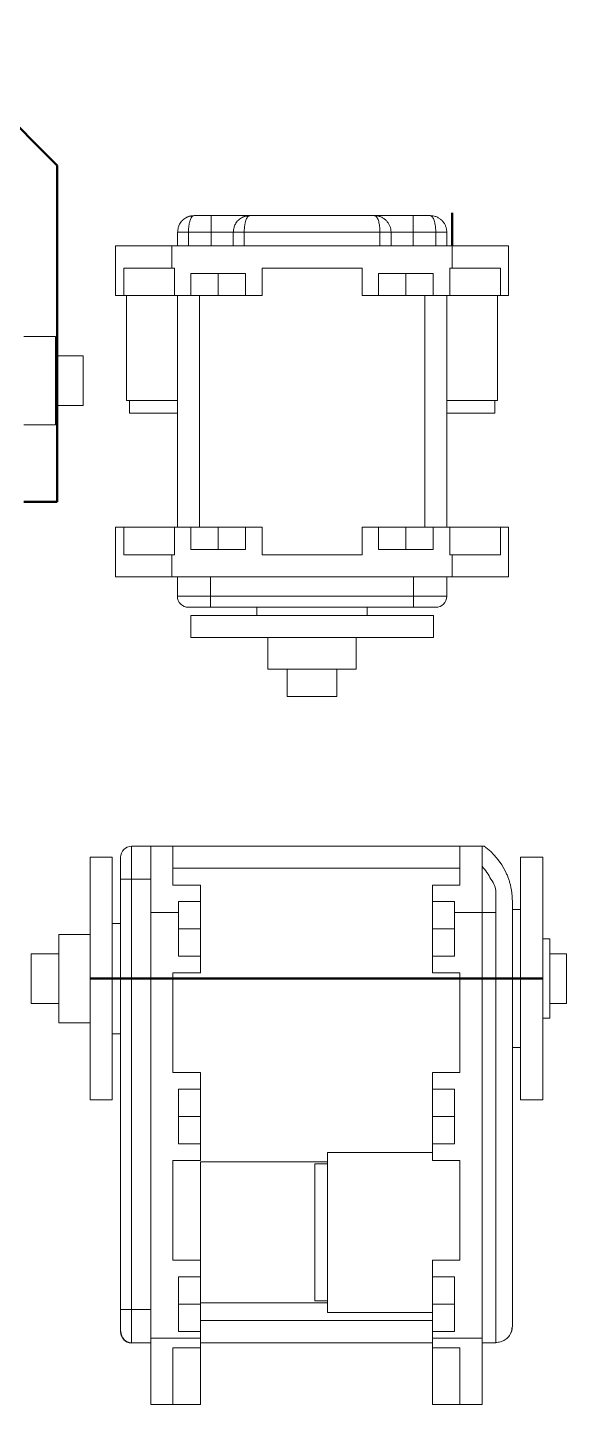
# Model space of a CAD drawing. Header units: millimetres. Extents: x 2045 to 5131, y -377 to 2192.
# Drawn here: x 3167.7 to 3216.5, y 1441.3 to 1566.1 of the extents above; entities that cross this region are included whole.
import ezdxf

# ---------------------------------------------------------------- set-up
doc = ezdxf.new("R2010")
doc.units = ezdxf.units.MM
doc.layers.add('Leg joint', color=5, linetype='Continuous', lineweight=50)
doc.layers.add('Waistline', color=5, linetype='Continuous', lineweight=50)
doc.layers.add('Legs', color=7, linetype='Continuous')
doc.layers.add('RX-28', color=7, linetype='Continuous')

msp = doc.modelspace()

# ---------------------------------------------------------------- linework, layer by layer
at = {"layer": 'Leg joint'}
for p, q in [((3206.154, 1549.32), (3206.154, 1546.32)), ((3173.347, 1479.913), (3214.347, 1479.913))]:
    msp.add_line(p, q, dxfattribs=at)
at = {"layer": 'Legs', "color": 7, "linetype": 'Continuous', "lineweight": 15}
for p, q in [((3182.755, 1549.07), (3184.304, 1549.07)), ((3184.304, 1547.57), (3184.304, 1549.07)), ((3187.805, 1549.07), (3199.103, 1549.07)), ((3202.604, 1547.57), (3202.604, 1549.07)), ((3202.604, 1549.07), (3204.153, 1549.07)), ((3181.254, 1547.57), (3181.254, 1546.32)), ((3184.304, 1547.57), (3182.254, 1547.569)), ((3182.254, 1547.569), (3182.254, 1546.32)), ((3186.304, 1547.57), (3184.304, 1547.57)), ((3184.304, 1546.32), (3184.304, 1547.57)), ((3186.304, 1546.32), (3186.304, 1547.57)), ((3187.304, 1547.569), (3199.604, 1547.57)), ((3187.304, 1547.569), (3187.304, 1546.32)), ((3199.604, 1547.57), (3199.604, 1546.32)), ((3202.604, 1547.57), (3200.604, 1547.57)), ((3200.604, 1547.569), (3200.604, 1546.32)), ((3202.604, 1546.32), (3202.604, 1547.57)), ((3204.654, 1547.57), (3202.604, 1547.57)), ((3204.654, 1546.32), (3204.654, 1547.57)), ((3205.654, 1547.569), (3205.654, 1546.32)), ((3175.654, 1546.32), (3180.754, 1546.32)), ((3175.654, 1546.32), (3175.654, 1541.82)), ((3180.754, 1546.32), (3180.754, 1544.32)), ((3180.754, 1546.32), (3206.154, 1546.32)), ((3206.154, 1546.32), (3206.154, 1544.32)), ((3206.154, 1546.32), (3211.254, 1546.32)), ((3211.254, 1546.32), (3211.254, 1541.82)), ((3175.654, 1541.82), (3175.654, 1544.32)), ((3175.654, 1541.82), (3175.654, 1544.32)), ((3176.398, 1541.82), (3176.398, 1544.32)), ((3176.398, 1544.32), (3180.754, 1544.32)), ((3180.754, 1544.32), (3180.979, 1544.32)), ((3180.979, 1544.32), (3180.979, 1541.82)), ((3188.929, 1541.82), (3188.929, 1544.32)), ((3188.929, 1544.32), (3197.979, 1544.32)), ((3197.979, 1544.32), (3197.979, 1541.82)), ((3205.929, 1541.82), (3205.929, 1544.32)), ((3205.929, 1544.32), (3206.154, 1544.32)), ((3206.154, 1544.32), (3210.51, 1544.32)), ((3210.51, 1544.32), (3210.51, 1541.82)), ((3211.254, 1544.32), (3211.254, 1541.82)), ((3211.254, 1544.32), (3211.254, 1541.82)), ((3175.654, 1541.82), (3175.654, 1543.82)), ((3175.654, 1541.82), (3175.654, 1543.82)), ((3182.479, 1541.82), (3182.479, 1543.82)), ((3182.479, 1543.82), (3187.429, 1543.82)), ((3184.954, 1541.82), (3184.954, 1543.82)), ((3187.429, 1543.82), (3187.429, 1541.82)), ((3199.479, 1541.82), (3199.479, 1543.82)), ((3199.479, 1543.82), (3204.429, 1543.82)), ((3201.954, 1541.82), (3201.954, 1543.82)), ((3204.429, 1543.82), (3204.429, 1541.82)), ((3211.254, 1543.82), (3211.254, 1541.82)), ((3211.254, 1543.82), (3211.254, 1541.82)), ((3175.654, 1541.82), (3176.398, 1541.82)), ((3176.398, 1541.82), (3180.979, 1541.82)), ((3176.654, 1541.82), (3176.654, 1532.32)), ((3180.979, 1541.82), (3182.479, 1541.82)), ((3181.254, 1520.82), (3181.254, 1541.82)), ((3184.854, 1541.82), (3182.479, 1541.82)), ((3183.254, 1520.82), (3183.254, 1541.82)), ((3184.854, 1541.82), (3185.054, 1541.82)), ((3187.429, 1541.82), (3185.054, 1541.82)), ((3187.429, 1541.82), (3188.929, 1541.82)), ((3197.979, 1541.82), (3199.479, 1541.82)), ((3201.854, 1541.82), (3199.479, 1541.82)), ((3201.854, 1541.82), (3202.054, 1541.82)), ((3204.429, 1541.82), (3202.054, 1541.82)), ((3203.654, 1541.82), (3203.654, 1520.82)), ((3204.429, 1541.82), (3205.929, 1541.82)), ((3205.654, 1541.82), (3205.654, 1520.82)), ((3205.929, 1541.82), (3210.51, 1541.82)), ((3210.254, 1532.32), (3210.254, 1541.82)), ((3210.51, 1541.82), (3211.254, 1541.82)), ((3181.254, 1532.32), (3176.654, 1532.32)), ((3176.904, 1531.17), (3176.904, 1532.32)), ((3210.254, 1532.32), (3205.654, 1532.32)), ((3210.004, 1531.17), (3210.004, 1532.32)), ((3181.254, 1531.17), (3176.904, 1531.17)), ((3210.004, 1531.17), (3205.654, 1531.17)), ((3175.654, 1520.82), (3176.398, 1520.82)), ((3175.654, 1516.32), (3175.654, 1520.82)), ((3175.654, 1520.82), (3175.654, 1518.32)), ((3176.398, 1520.82), (3176.398, 1518.32)), ((3176.398, 1520.82), (3180.979, 1520.82)), ((3180.979, 1520.82), (3182.479, 1520.82)), ((3180.979, 1518.32), (3180.979, 1520.82)), ((3182.479, 1520.82), (3182.479, 1518.82)), ((3184.854, 1520.82), (3182.479, 1520.82)), ((3185.054, 1520.82), (3184.854, 1520.82)), ((3184.954, 1520.82), (3184.954, 1518.82)), ((3187.429, 1520.82), (3185.054, 1520.82)), ((3187.429, 1520.82), (3188.929, 1520.82)), ((3187.429, 1518.82), (3187.429, 1520.82)), ((3188.929, 1520.82), (3188.929, 1518.32)), ((3197.979, 1520.82), (3199.479, 1520.82)), ((3197.979, 1518.32), (3197.979, 1520.82)), ((3199.479, 1520.82), (3199.479, 1518.82)), ((3201.854, 1520.82), (3199.479, 1520.82)), ((3202.054, 1520.82), (3201.854, 1520.82)), ((3201.954, 1520.82), (3201.954, 1518.82)), ((3204.429, 1520.82), (3202.054, 1520.82)), ((3204.429, 1520.82), (3205.929, 1520.82)), ((3204.429, 1518.82), (3204.429, 1520.82)), ((3205.929, 1520.82), (3205.929, 1518.32)), ((3205.929, 1520.82), (3210.51, 1520.82)), ((3210.51, 1518.32), (3210.51, 1520.82)), ((3210.51, 1520.82), (3211.254, 1520.82)), ((3211.254, 1516.32), (3211.254, 1520.82)), ((3211.254, 1518.82), (3211.254, 1520.82)), ((3211.254, 1518.32), (3211.254, 1520.82)), ((3211.254, 1518.82), (3211.254, 1520.82)), ((3211.254, 1518.32), (3211.254, 1520.82)), ((3176.398, 1518.32), (3180.754, 1518.32)), ((3180.754, 1516.32), (3180.754, 1518.32)), ((3180.754, 1518.32), (3180.979, 1518.32)), ((3182.479, 1518.82), (3187.429, 1518.82)), ((3188.929, 1518.32), (3197.979, 1518.32)), ((3199.479, 1518.82), (3204.429, 1518.82)), ((3205.929, 1518.32), (3206.154, 1518.32)), ((3206.154, 1516.32), (3206.154, 1518.32)), ((3206.154, 1518.32), (3210.51, 1518.32)), ((3175.654, 1516.32), (3180.754, 1516.32)), ((3180.754, 1516.32), (3206.154, 1516.32)), ((3181.254, 1514.57), (3181.254, 1516.32)), ((3184.254, 1514.57), (3184.254, 1516.32)), ((3202.654, 1514.57), (3202.654, 1516.32)), ((3205.654, 1514.57), (3205.654, 1516.32)), ((3206.154, 1516.32), (3211.254, 1516.32)), ((3181.254, 1514.57), (3184.254, 1514.57)), ((3184.254, 1513.57), (3184.254, 1514.57)), ((3184.254, 1514.57), (3202.654, 1514.57)), ((3202.654, 1514.57), (3205.654, 1514.57)), ((3202.654, 1513.57), (3202.654, 1514.57)), ((3182.454, 1512.82), (3204.454, 1512.82)), ((3184.254, 1513.57), (3202.654, 1513.57)), ((3204.454, 1510.82), (3182.454, 1510.82)), ((3197.454, 1507.97), (3189.454, 1507.97)), ((3195.704, 1505.47), (3191.204, 1505.47)), ((3177.097, 1488.913), (3177.097, 1491.913)), ((3178.847, 1491.913), (3177.097, 1491.913)), ((3178.847, 1485.913), (3178.847, 1491.913)), ((3178.847, 1491.913), (3180.847, 1491.913)), ((3180.847, 1488.388), (3180.847, 1491.913)), ((3180.847, 1491.913), (3206.847, 1491.913)), ((3206.847, 1488.388), (3206.847, 1491.913)), ((3206.847, 1491.913), (3208.847, 1491.913)), ((3208.847, 1485.913), (3208.847, 1491.913)), ((3173.347, 1490.913), (3173.347, 1468.913)), ((3175.347, 1468.913), (3175.347, 1490.913)), ((3212.347, 1468.913), (3212.347, 1490.913)), ((3214.347, 1490.913), (3214.347, 1468.913)), ((3180.847, 1489.913), (3206.847, 1489.913)), ((3176.097, 1488.913), (3177.097, 1488.913)), ((3176.097, 1449.913), (3176.097, 1488.913)), ((3177.097, 1488.913), (3178.847, 1488.913)), ((3177.097, 1449.913), (3177.097, 1488.913)), ((3183.347, 1488.388), (3180.847, 1488.388)), ((3183.347, 1486.888), (3183.347, 1488.388)), ((3204.347, 1486.888), (3204.347, 1488.388)), ((3204.347, 1488.388), (3206.847, 1488.388)), ((3210.097, 1487.77), (3210.097, 1486.913)), ((3181.347, 1486.888), (3183.347, 1486.888)), ((3181.347, 1486.888), (3181.347, 1485.913)), ((3183.347, 1484.513), (3183.347, 1486.888)), ((3206.347, 1486.888), (3204.347, 1486.888)), ((3204.347, 1484.513), (3204.347, 1486.888)), ((3206.347, 1486.888), (3206.347, 1485.913)), ((3178.847, 1485.913), (3181.347, 1485.913)), ((3178.847, 1447.313), (3178.847, 1485.913)), ((3181.347, 1481.938), (3181.347, 1485.913)), ((3206.347, 1481.938), (3206.347, 1485.913)), ((3208.847, 1485.913), (3206.347, 1485.913)), ((3208.847, 1447.313), (3208.847, 1485.913)), ((3210.097, 1485.913), (3208.847, 1485.913)), ((3210.097, 1452.913), (3210.097, 1485.913)), ((3211.597, 1453.414), (3211.597, 1485.412)), ((3183.347, 1484.413), (3181.347, 1484.413)), ((3183.347, 1484.513), (3183.347, 1484.313)), ((3183.347, 1481.938), (3183.347, 1484.313)), ((3204.347, 1484.313), (3204.347, 1484.513)), ((3204.347, 1484.413), (3206.347, 1484.413)), ((3204.347, 1481.938), (3204.347, 1484.313)), ((3170.497, 1483.913), (3170.497, 1475.913)), ((3214.997, 1483.513), (3214.997, 1476.313)), ((3167.997, 1482.163), (3167.997, 1477.663)), ((3183.347, 1481.938), (3181.347, 1481.938)), ((3183.347, 1480.438), (3183.347, 1481.938)), ((3204.347, 1480.438), (3204.347, 1481.938)), ((3204.347, 1481.938), (3206.347, 1481.938)), ((3216.497, 1482.163), (3216.497, 1477.663)), ((3180.847, 1480.438), (3183.347, 1480.438)), ((3180.847, 1471.388), (3180.847, 1480.438)), ((3206.847, 1480.438), (3204.347, 1480.438)), ((3206.847, 1471.388), (3206.847, 1480.438)), ((3183.347, 1471.388), (3180.847, 1471.388)), ((3183.347, 1469.888), (3183.347, 1471.388)), ((3204.347, 1469.888), (3204.347, 1471.388)), ((3204.347, 1471.388), (3206.847, 1471.388)), ((3181.347, 1469.888), (3183.347, 1469.888)), ((3181.347, 1464.938), (3181.347, 1469.888)), ((3183.347, 1467.513), (3183.347, 1469.888)), ((3206.347, 1469.888), (3204.347, 1469.888)), ((3204.347, 1467.513), (3204.347, 1469.888)), ((3206.347, 1464.938), (3206.347, 1469.888)), ((3183.347, 1467.413), (3181.347, 1467.413)), ((3183.347, 1467.513), (3183.347, 1467.313)), ((3183.347, 1464.938), (3183.347, 1467.313)), ((3204.347, 1467.313), (3204.347, 1467.513)), ((3204.347, 1467.413), (3206.347, 1467.413)), ((3204.347, 1464.938), (3204.347, 1467.313)), ((3183.347, 1464.938), (3181.347, 1464.938)), ((3183.347, 1463.438), (3183.347, 1464.938)), ((3194.847, 1464.163), (3194.847, 1449.663)), ((3194.847, 1464.163), (3204.347, 1464.163)), ((3204.347, 1463.438), (3204.347, 1464.938)), ((3204.347, 1464.938), (3206.347, 1464.938)), ((3180.847, 1463.438), (3183.347, 1463.438)), ((3180.847, 1454.388), (3180.847, 1463.438)), ((3183.347, 1463.313), (3194.847, 1463.313)), ((3183.347, 1454.388), (3183.347, 1463.313)), ((3193.697, 1463.123), (3193.697, 1450.703)), ((3193.697, 1463.123), (3194.847, 1463.123)), ((3206.847, 1463.438), (3204.347, 1463.438)), ((3206.847, 1454.388), (3206.847, 1463.438)), ((3183.347, 1454.388), (3180.847, 1454.388)), ((3183.347, 1452.888), (3183.347, 1454.388)), ((3204.347, 1452.888), (3204.347, 1454.388)), ((3204.347, 1454.388), (3206.847, 1454.388)), ((3181.347, 1452.888), (3183.347, 1452.888)), ((3181.347, 1447.938), (3181.347, 1452.888)), ((3183.347, 1450.513), (3183.347, 1452.888)), ((3206.347, 1452.888), (3204.347, 1452.888)), ((3204.347, 1449.663), (3204.347, 1452.888)), ((3206.347, 1447.938), (3206.347, 1452.888)), ((3210.097, 1451.913), (3210.097, 1449.913)), ((3183.347, 1450.413), (3181.347, 1450.413)), ((3183.347, 1450.513), (3183.347, 1450.313)), ((3194.847, 1450.513), (3183.347, 1450.513)), ((3183.347, 1450.313), (3183.347, 1447.938)), ((3193.697, 1450.703), (3194.847, 1450.703)), ((3206.347, 1450.413), (3204.347, 1450.413)), ((3176.097, 1449.913), (3177.097, 1449.913)), ((3177.097, 1446.913), (3177.097, 1449.913)), ((3177.097, 1449.913), (3178.847, 1449.913)), ((3194.847, 1449.663), (3204.347, 1449.663)), ((3204.347, 1449.663), (3204.347, 1447.938)), ((3210.097, 1449.913), (3210.097, 1447.913)), ((3211.597, 1448.414), (3211.597, 1449.913)), ((3183.347, 1447.938), (3181.347, 1447.938)), ((3204.347, 1448.913), (3183.347, 1448.913)), ((3183.347, 1447.313), (3183.347, 1447.938)), ((3204.347, 1447.938), (3206.347, 1447.938)), ((3204.347, 1447.313), (3204.347, 1447.938)), ((3177.097, 1446.913), (3178.847, 1446.913)), ((3178.847, 1447.313), (3183.347, 1447.313)), ((3178.847, 1441.313), (3178.847, 1447.313)), ((3183.347, 1446.438), (3183.347, 1447.313)), ((3204.347, 1446.913), (3183.347, 1446.913)), ((3208.847, 1447.313), (3204.347, 1447.313)), ((3204.347, 1446.438), (3204.347, 1447.313)), ((3208.847, 1441.313), (3208.847, 1447.313)), ((3210.097, 1446.913), (3208.847, 1446.913)), ((3180.847, 1446.438), (3183.347, 1446.438)), ((3180.847, 1441.313), (3180.847, 1446.438)), ((3183.347, 1441.313), (3183.347, 1446.438)), ((3206.847, 1446.438), (3204.347, 1446.438)), ((3204.347, 1441.313), (3204.347, 1446.438)), ((3206.847, 1441.313), (3206.847, 1446.438)), ((3178.847, 1441.313), (3180.847, 1441.313)), ((3183.347, 1441.313), (3180.847, 1441.313)), ((3183.347, 1441.313), (3180.847, 1441.313)), ((3183.347, 1441.313), (3181.347, 1441.313)), ((3183.347, 1441.313), (3181.347, 1441.313)), ((3204.347, 1441.313), (3206.847, 1441.313)), ((3204.347, 1441.313), (3206.347, 1441.313)), ((3204.347, 1441.313), (3206.847, 1441.313)), ((3204.347, 1441.313), (3206.347, 1441.313)), ((3208.847, 1441.313), (3206.847, 1441.313))]:
    msp.add_line(p, q, dxfattribs=at)
for centre, radius, start, end in [((3182.254, 1514.57), 1, 180, 270.00001), ((3204.654, 1514.57), 1, 270, 0), ((3177.097, 1490.913), 1, 90, 180.00001), ((3205.42, 1486.913), 6.177, 25.31713, 54.04316)]:
    msp.add_arc(centre, radius, start, end, dxfattribs=at)
at = {"layer": 'Legs', "color": 7, "linetype": 'Continuous'}
msp.add_arc((3177.097, 1447.913), 1, 180, 270, dxfattribs=at)
at = {"layer": 'Legs', "color": 7, "linetype": 'Continuous', "lineweight": 15}
for points, knots in [([(3181.788, 1548.715), (3181.8, 1548.725), (3181.868, 1548.787), (3182.039, 1548.894), (3182.321, 1549.014), (3182.547, 1549.033), (3182.67, 1549.043)], [0, 0, 0, 0, 0.050132, 0.2955176, 0.6187189, 1, 1, 1, 1]), ([(3182.755, 1549.07), (3182.661, 1549.064), (3182.462, 1549.052), (3182.227, 1548.988), (3182.102, 1548.914), (3182.068, 1548.895)], [0, 0, 0, 0, 0.3971368, 0.8406945, 1, 1, 1, 1]), ([(3182.254, 1547.569), (3182.254, 1547.61), (3182.255, 1547.692), (3182.261, 1547.815), (3182.269, 1547.938), (3182.282, 1548.06), (3182.297, 1548.18), (3182.317, 1548.296), (3182.339, 1548.409), (3182.365, 1548.516), (3182.406, 1548.654), (3182.469, 1548.814), (3182.549, 1548.946), (3182.625, 1549.024), (3182.69, 1549.063), (3182.734, 1549.067), (3182.755, 1549.07)], [0, 0, 0, 0, 0.0505607, 0.1017935, 0.1537376, 0.2064302, 0.259907, 0.3142024, 0.3693491, 0.4253783, 0.4823197, 0.6039014, 0.738534, 0.8321632, 0.9193152, 1, 1, 1, 1]), ([(3184.304, 1549.07), (3185.232, 1549.07), (3186.123, 1549.07), (3187.435, 1549.07), (3187.804, 1549.07), (3187.804, 1549.07)], [0, 0, 0, 0, 0.5, 0.5, 1, 1, 1, 1]), ([(3186.838, 1548.715), (3186.85, 1548.725), (3186.918, 1548.787), (3187.089, 1548.894), (3187.371, 1549.014), (3187.597, 1549.033), (3187.72, 1549.043)], [0, 0, 0, 0, 0.0501322, 0.2955178, 0.618719, 1, 1, 1, 1]), ([(3187.805, 1549.07), (3187.711, 1549.064), (3187.512, 1549.052), (3187.277, 1548.988), (3187.152, 1548.914), (3187.118, 1548.895)], [0, 0, 0, 0, 0.3971172, 0.8406947, 1, 1, 1, 1]), ([(3187.304, 1547.569), (3187.304, 1547.61), (3187.305, 1547.692), (3187.311, 1547.815), (3187.319, 1547.938), (3187.332, 1548.06), (3187.347, 1548.18), (3187.367, 1548.296), (3187.389, 1548.409), (3187.415, 1548.516), (3187.456, 1548.654), (3187.519, 1548.814), (3187.599, 1548.946), (3187.675, 1549.024), (3187.74, 1549.063), (3187.784, 1549.067), (3187.805, 1549.07)], [0, 0, 0, 0, 0.0505607, 0.1017936, 0.1537377, 0.2064303, 0.2599072, 0.3142026, 0.3693492, 0.4253784, 0.4823197, 0.6039016, 0.7385341, 0.8321576, 0.9193096, 1, 1, 1, 1]), ([(3199.103, 1549.07), (3199.116, 1549.069), (3199.141, 1549.067), (3199.18, 1549.054), (3199.219, 1549.032), (3199.259, 1548.998), (3199.318, 1548.932), (3199.389, 1548.814), (3199.461, 1548.631), (3199.515, 1548.434), (3199.555, 1548.228), (3199.583, 1548.012), (3199.601, 1547.791), (3199.603, 1547.643), (3199.604, 1547.57)], [0, 0, 0, 0, 0.0476989, 0.0977119, 0.1500419, 0.2046913, 0.2616622, 0.3962979, 0.517954, 0.620365, 0.7195838, 0.8157929, 0.9091921, 1, 1, 1, 1]), ([(3200.604, 1547.569), (3200.603, 1547.61), (3200.601, 1547.692), (3200.585, 1547.815), (3200.56, 1547.938), (3200.524, 1548.06), (3200.476, 1548.18), (3200.418, 1548.296), (3200.35, 1548.409), (3200.27, 1548.516), (3200.148, 1548.654), (3199.96, 1548.814), (3199.691, 1548.962), (3199.398, 1549.051), (3199.198, 1549.07), (3199.103, 1549.07), (3199.103, 1549.07)], [0, 0, 0, 0, 0.0505719, 0.1018162, 0.1537718, 0.206476, 0.2599648, 0.3142723, 0.3694312, 0.4254728, 0.4824268, 0.6039498, 0.7384915, 0.8762345, 0.9995608, 1, 1, 1, 1]), ([(3199.104, 1549.07), (3199.104, 1549.07), (3199.473, 1549.07), (3200.786, 1549.07), (3201.676, 1549.07), (3202.604, 1549.07)], [0, 0, 0, 0, 0.5, 0.5, 1, 1, 1, 1]), ([(3204.153, 1549.07), (3204.166, 1549.069), (3204.191, 1549.067), (3204.23, 1549.054), (3204.269, 1549.032), (3204.309, 1548.998), (3204.368, 1548.932), (3204.439, 1548.814), (3204.511, 1548.631), (3204.565, 1548.434), (3204.605, 1548.228), (3204.633, 1548.012), (3204.651, 1547.791), (3204.653, 1547.643), (3204.654, 1547.57)], [0, 0, 0, 0, 0.0476949, 0.0977059, 0.1500358, 0.2046873, 0.2616623, 0.3962981, 0.5179541, 0.6203651, 0.719584, 0.815793, 0.9091922, 1, 1, 1, 1]), ([(3205.654, 1547.569), (3205.653, 1547.61), (3205.651, 1547.692), (3205.635, 1547.815), (3205.61, 1547.938), (3205.574, 1548.06), (3205.526, 1548.18), (3205.468, 1548.296), (3205.4, 1548.409), (3205.32, 1548.516), (3205.198, 1548.654), (3205.01, 1548.814), (3204.741, 1548.962), (3204.448, 1549.051), (3204.248, 1549.07), (3204.153, 1549.07), (3204.153, 1549.07)], [0, 0, 0, 0, 0.0505719, 0.1018162, 0.1537719, 0.2064762, 0.2599649, 0.3142724, 0.3694313, 0.4254729, 0.4824269, 0.60395, 0.7384915, 0.8762284, 0.9995611, 1, 1, 1, 1]), ([(3181.27, 1547.553), (3181.275, 1547.63), (3181.283, 1547.776), (3181.338, 1548.035), (3181.459, 1548.343), (3181.614, 1548.565), (3181.759, 1548.689), (3181.788, 1548.715)], [0, 0, 0, 0, 0.1677828, 0.3204249, 0.5757663, 0.9127774, 1, 1, 1, 1]), ([(3186.32, 1547.553), (3186.325, 1547.63), (3186.333, 1547.776), (3186.388, 1548.035), (3186.509, 1548.343), (3186.664, 1548.565), (3186.809, 1548.689), (3186.838, 1548.715)], [0, 0, 0, 0, 0.1677828, 0.320425, 0.5757664, 0.9127775, 1, 1, 1, 1]), ([(3182.254, 1547.569), (3182.123, 1547.569), (3181.86, 1547.569), (3181.533, 1547.569), (3181.327, 1547.569), (3181.299, 1547.569), (3181.289, 1547.569)], [0, 0, 0, 0, 0.2825844, 0.5651688, 0.8477532, 1, 1, 1, 1]), ([(3187.304, 1547.569), (3187.173, 1547.569), (3186.91, 1547.569), (3186.583, 1547.569), (3186.377, 1547.569), (3186.349, 1547.569), (3186.339, 1547.569)], [0, 0, 0, 0, 0.28258443, 0.56516885, 0.84775328, 1, 1, 1, 1]), ([(3200.604, 1547.569), (3200.604, 1547.569), (3200.583, 1547.569), (3200.485, 1547.569), (3200.409, 1547.569), (3200.214, 1547.569), (3200.095, 1547.569), (3199.849, 1547.569), (3199.722, 1547.569), (3199.604, 1547.57)], [0, 0, 0, 0, 0.25, 0.25, 0.5, 0.5, 0.75, 0.75, 1, 1, 1, 1]), ([(3205.654, 1547.569), (3205.654, 1547.569), (3205.633, 1547.569), (3205.535, 1547.569), (3205.459, 1547.569), (3205.264, 1547.569), (3205.145, 1547.569), (3204.899, 1547.569), (3204.772, 1547.569), (3204.654, 1547.57)], [0, 0, 0, 0, 0.25, 0.25, 0.5, 0.5, 0.75, 0.75, 1, 1, 1, 1]), ([(3182.254, 1513.57), (3182.255, 1513.57), (3182.256, 1513.57), (3182.269, 1513.57), (3182.288, 1513.57), (3182.315, 1513.57), (3182.351, 1513.57), (3182.425, 1513.57), (3182.57, 1513.57), (3182.83, 1513.57), (3183.148, 1513.57), (3183.466, 1513.57), (3183.755, 1513.57), (3184.003, 1513.57), (3184.17, 1513.57), (3184.254, 1513.57)], [0, 0, 0, 0, 0.0403222, 0.0803171, 0.1201425, 0.159958, 0.1999236, 0.2401972, 0.3700419, 0.5000573, 0.629902, 0.7599174, 0.8400454, 0.9196463, 1, 1, 1, 1]), ([(3202.654, 1513.57), (3202.696, 1513.57), (3202.78, 1513.57), (3202.906, 1513.57), (3203.029, 1513.57), (3203.151, 1513.57), (3203.272, 1513.57), (3203.479, 1513.57), (3203.76, 1513.57), (3204.078, 1513.57), (3204.338, 1513.57), (3204.502, 1513.57), (3204.596, 1513.57), (3204.645, 1513.57), (3204.651, 1513.57), (3204.654, 1513.57)], [0, 0, 0, 0, 0.0403222, 0.0803171, 0.1201425, 0.159958, 0.1999236, 0.2401972, 0.3700419, 0.5000573, 0.629902, 0.7599174, 0.8400454, 0.9196463, 1, 1, 1, 1]), ([(3176.097, 1488.913), (3176.097, 1488.955), (3176.097, 1489.039), (3176.097, 1489.164), (3176.097, 1489.288), (3176.097, 1489.41), (3176.097, 1489.531), (3176.097, 1489.738), (3176.097, 1490.019), (3176.097, 1490.336), (3176.097, 1490.597), (3176.097, 1490.761), (3176.097, 1490.855), (3176.097, 1490.904), (3176.097, 1490.91), (3176.097, 1490.913)], [0, 0, 0, 0, 0.04032222, 0.08031714, 0.12014249, 0.15995801, 0.19992356, 0.24019724, 0.37004189, 0.50005725, 0.62990199, 0.75991743, 0.84004545, 0.91964627, 1, 1, 1, 1]), ([(3211.597, 1486.913), (3211.596, 1486.972), (3211.595, 1487.092), (3211.587, 1487.275), (3211.573, 1487.463), (3211.553, 1487.654), (3211.526, 1487.849), (3211.493, 1488.047), (3211.444, 1488.287), (3211.373, 1488.572), (3211.272, 1488.899), (3211.151, 1489.229), (3211.053, 1489.445), (3211.003, 1489.554)], [0, 0, 0, 0, 0.070877, 0.1420784, 0.2137175, 0.285906, 0.3587527, 0.4323636, 0.5068416, 0.6264285, 0.748243, 0.872652, 1, 1, 1, 1]), ([(3209.647, 1488.913), (3209.8, 1488.729), (3209.916, 1488.533), (3210.064, 1488.142), (3210.097, 1487.947), (3210.097, 1487.77)], [0, 0, 0, 0, 0.5, 0.5, 1, 1, 1, 1]), ([(3210.097, 1486.913), (3210.097, 1486.913), (3210.097, 1486.891), (3210.097, 1486.794), (3210.097, 1486.717), (3210.097, 1486.522), (3210.097, 1486.404), (3210.097, 1486.158), (3210.097, 1486.031), (3210.097, 1485.913)], [0, 0, 0, 0, 0.25, 0.25, 0.5, 0.5, 0.75, 0.75, 1, 1, 1, 1]), ([(3210.097, 1452.913), (3210.097, 1452.782), (3210.097, 1452.519), (3210.097, 1452.192), (3210.097, 1451.985), (3210.097, 1451.958), (3210.097, 1451.948)], [0, 0, 0, 0, 0.2825844, 0.5651689, 0.8477533, 1, 1, 1, 1]), ([(3211.597, 1449.913), (3211.597, 1450.841), (3211.597, 1451.731), (3211.597, 1453.044), (3211.597, 1453.413), (3211.597, 1453.413)], [0, 0, 0, 0, 0.5, 0.5, 1, 1, 1, 1]), ([(3176.097, 1447.913), (3176.097, 1447.914), (3176.097, 1447.915), (3176.097, 1447.927), (3176.097, 1447.947), (3176.097, 1447.974), (3176.097, 1448.009), (3176.097, 1448.084), (3176.097, 1448.229), (3176.097, 1448.489), (3176.097, 1448.807), (3176.097, 1449.125), (3176.097, 1449.414), (3176.097, 1449.661), (3176.097, 1449.829), (3176.097, 1449.913)], [0, 0, 0, 0, 0.0403222, 0.0803171, 0.1201425, 0.159958, 0.1999236, 0.2401972, 0.3700419, 0.5000573, 0.629902, 0.7599174, 0.8400454, 0.9196463, 1, 1, 1, 1]), ([(3210.097, 1447.913), (3210.097, 1447.782), (3210.097, 1447.519), (3210.097, 1447.192), (3210.097, 1446.985), (3210.097, 1446.958), (3210.097, 1446.948)], [0, 0, 0, 0, 0.2825843, 0.5651687, 0.847753, 1, 1, 1, 1]), ([(3211.242, 1447.447), (3211.252, 1447.459), (3211.314, 1447.527), (3211.421, 1447.698), (3211.541, 1447.98), (3211.56, 1448.206), (3211.57, 1448.328)], [0, 0, 0, 0, 0.050132, 0.2955176, 0.6187189, 1, 1, 1, 1]), ([(3211.597, 1448.414), (3211.591, 1448.32), (3211.579, 1448.121), (3211.515, 1447.886), (3211.442, 1447.76), (3211.422, 1447.727)], [0, 0, 0, 0, 0.3971375, 0.8406945, 1, 1, 1, 1]), ([(3210.08, 1446.929), (3210.157, 1446.934), (3210.303, 1446.942), (3210.562, 1446.997), (3210.87, 1447.118), (3211.092, 1447.273), (3211.216, 1447.417), (3211.242, 1447.447)], [0, 0, 0, 0, 0.1677828, 0.3204249, 0.5757663, 0.9127774, 1, 1, 1, 1])]:
    msp.add_open_spline(points, degree=3, knots=knots, dxfattribs=at)
for points, degree in [([(3181.863, 1548.772), (3181.772, 1548.694)], 1), ([(3186.913, 1548.772), (3186.822, 1548.694)], 1), ([(3181.289, 1547.569), (3181.254, 1547.57)], 1), ([(3186.339, 1547.569), (3186.304, 1547.57)], 1), ([(3182.454, 1510.82), (3182.454, 1512.82)], 1), ([(3188.454, 1512.82), (3188.454, 1513.57)], 1), ([(3198.454, 1513.57), (3198.454, 1512.82)], 1), ([(3204.454, 1512.82), (3204.454, 1510.82)], 1), ([(3189.454, 1507.97), (3189.454, 1510.82)], 1), ([(3197.454, 1510.82), (3197.454, 1507.97)], 1), ([(3191.204, 1505.47), (3191.204, 1507.97)], 1), ([(3195.704, 1507.97), (3195.704, 1505.47)], 1), ([(3209.047, 1491.913), (3209.047, 1491.913), (3208.97, 1491.913), (3208.847, 1491.913)], 3), ([(3175.347, 1490.913), (3173.347, 1490.913)], 1), ([(3212.347, 1490.913), (3214.347, 1490.913)], 1), ([(3208.847, 1490.096), (3209.173, 1489.745), (3209.443, 1489.346), (3209.647, 1488.913)], 3), ([(3211.597, 1485.413), (3211.597, 1485.413), (3211.597, 1485.973), (3211.597, 1486.913)], 3), ([(3211.597, 1486.163), (3212.347, 1486.163)], 1), ([(3176.097, 1484.913), (3175.347, 1484.913)], 1), ([(3173.347, 1483.913), (3170.497, 1483.913)], 1), ([(3214.347, 1483.513), (3214.997, 1483.513)], 1), ([(3170.497, 1482.163), (3167.997, 1482.163)], 1), ([(3214.997, 1482.163), (3216.497, 1482.163)], 1), ([(3167.997, 1477.663), (3170.497, 1477.663)], 1), ([(3216.497, 1477.663), (3214.997, 1477.663)], 1), ([(3170.497, 1475.913), (3173.347, 1475.913)], 1), ([(3214.997, 1476.313), (3214.347, 1476.313)], 1), ([(3175.347, 1474.913), (3176.097, 1474.913)], 1), ([(3212.347, 1473.663), (3211.597, 1473.663)], 1), ([(3173.347, 1468.913), (3175.347, 1468.913)], 1), ([(3214.347, 1468.913), (3212.347, 1468.913)], 1), ([(3210.097, 1451.948), (3210.097, 1451.913)], 1), ([(3210.097, 1446.948), (3210.097, 1446.913)], 1), ([(3211.299, 1447.522), (3211.221, 1447.431)], 1)]:
    msp.add_open_spline(points, degree=degree, dxfattribs=at)
at = {"layer": 'RX-28', "color": 6, "linetype": 'Continuous', "lineweight": 15}
for p, q in [((3170.203, 1530.12), (3170.203, 1538.12)), ((3172.703, 1531.87), (3172.703, 1536.37))]:
    msp.add_line(p, q, dxfattribs=at)
for points in [[(3170.203, 1538.12), (3167.353, 1538.12)], [(3172.703, 1536.37), (3170.203, 1536.37)], [(3170.203, 1531.87), (3172.703, 1531.87)], [(3167.353, 1530.12), (3170.203, 1530.12)]]:
    msp.add_open_spline(points, degree=1, dxfattribs=at)
at = {"layer": 'Waistline'}
for p, q in [((3157.853, 1566.12), (3170.353, 1553.62)), ((3170.353, 1523.12), (3170.353, 1553.62)), ((3167.353, 1523.12), (3170.353, 1523.12))]:
    msp.add_line(p, q, dxfattribs=at)

doc.saveas('drawing.dxf')
